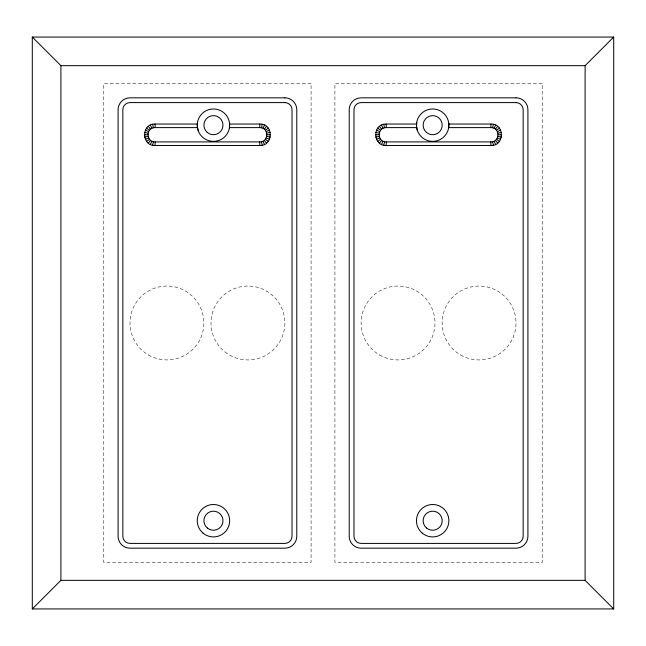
<?xml version="1.0" encoding="UTF-8"?>
<svg xmlns="http://www.w3.org/2000/svg" width="646" height="646" viewBox="0 0 646 646"><rect width="100%" height="100%" fill="white"/><g stroke="black" fill="none" stroke-linecap="round" stroke-linejoin="round"><path stroke-width="0.48" stroke-dasharray="3.23 2.42" d="M311.089 83.528L103.78 83.528L103.78 562.472L311.089 562.472L311.089 83.528M542.22 83.528L334.911 83.528L334.911 562.472L542.22 562.472L542.22 83.528M148.459 354.985A36.935 36.935 0 0 0 203.861 323A36.935 36.935 0 0 0 148.459 291.015A36.935 36.935 0 0 0 148.459 354.985M225.05 351.981A36.935 36.935 0 0 0 284.49 328.338A36.935 36.935 0 0 0 234.288 288.681A36.935 36.935 0 0 0 225.05 351.981M379.59 354.985A36.935 36.935 0 0 0 434.992 323A36.935 36.935 0 0 0 379.59 291.015A36.935 36.935 0 0 0 379.59 354.985M460.606 354.985A36.935 36.935 0 0 0 516.009 323A36.935 36.935 0 0 0 460.606 291.015A36.935 36.935 0 0 0 460.606 354.985"/><path stroke-width="0.97" d="M197.498 122.344L197.313 126.568L198.225 130.702M229.411 127.989A16.207 16.207 0 0 0 207.923 109.941A16.207 16.207 0 0 0 203.03 137.574A16.207 16.207 0 0 0 229.411 127.989L229.596 123.766M416.71 122.344L416.525 126.568L417.437 130.702M448.623 127.989A16.207 16.207 0 0 0 427.135 109.941A16.207 16.207 0 0 0 422.242 137.574A16.207 16.207 0 0 0 448.623 127.989L448.808 123.766M197.426 124.04L155.016 124.04C141.224 123.475 141.224 146.044 155.016 145.479L155.218 141.91L259.652 141.91C269.067 142.459 269.067 127.06 259.652 127.609L229.427 127.609M259.652 127.609L259.853 124.04C273.646 123.475 273.646 146.044 259.853 145.479L155.016 145.479M416.638 124.04L386.147 124.04C372.354 123.475 372.354 146.044 386.147 145.479L386.348 141.91L490.782 141.91C500.198 142.459 500.198 127.06 490.782 127.609L448.639 127.609M490.782 127.609L490.984 124.04C504.776 123.475 504.776 146.044 490.984 145.479L386.147 145.479M155.218 141.91C145.802 142.459 145.802 127.06 155.218 127.609L197.539 127.609M386.348 141.91C376.933 142.459 376.933 127.06 386.348 127.609L416.759 127.609M152.626 145.213L153.425 141.708M261.444 127.811L262.244 124.307M383.756 145.213L384.556 141.708M492.575 127.811L493.374 124.307M150.365 144.421L151.923 141.183M262.946 128.336L264.505 125.098M381.495 144.421L383.054 141.183M494.077 128.336L495.635 125.098M148.33 143.146L150.575 140.327M264.303 129.192L266.54 126.374M379.46 143.146L381.697 140.327M495.425 129.192L497.67 126.374M32.3 608.936L60.894 580.342L585.106 580.342L613.7 608.936L613.7 37.064L32.3 37.064L32.3 608.936L613.7 608.936M32.3 37.064L60.894 65.658L585.106 65.658L613.7 37.064M146.634 141.442L149.444 139.205M265.425 130.314L268.235 128.078M377.765 141.442L380.575 139.205M496.556 130.314L499.366 128.078M145.35 139.415L148.596 137.848M266.273 131.671L269.519 130.104M376.481 139.415L379.727 137.848M497.404 131.671L500.65 130.104M144.559 137.146L148.063 136.346M266.806 133.173L270.311 132.373M375.689 137.146L379.194 136.346M497.937 133.173L501.441 132.373M229.58 124.04L259.853 124.04M448.8 124.04L490.984 124.04M144.292 134.764L147.886 134.764M266.984 134.764L270.577 134.764M375.423 134.764L379.016 134.764M498.114 134.764L501.708 134.764M497.937 136.346L501.441 137.146M375.689 132.373L379.194 133.173M266.806 136.346L270.311 137.146M144.559 132.373L148.063 133.173M497.404 137.848L500.65 139.415M376.481 130.104L379.727 131.671M266.273 137.848L269.519 139.415M145.35 130.104L148.596 131.671M496.556 139.205L499.366 141.442M377.765 128.078L380.575 130.314M265.425 139.205L268.235 141.442M146.634 128.078L149.444 130.314M495.425 140.327L497.67 143.146M379.46 126.374L381.697 129.192M264.303 140.327L266.54 143.146M148.33 126.374L150.575 129.192M494.077 141.183L495.635 144.421M381.495 125.098L383.054 128.336M262.946 141.183L264.505 144.421M150.365 125.098L151.923 128.336M492.575 141.708L493.374 145.213M383.756 124.307L384.556 127.811M261.444 141.708L262.244 145.213M152.626 124.307L153.425 127.811M490.782 141.91L490.984 145.479M386.147 124.04L386.348 127.609M259.652 141.91L259.853 145.479M155.016 124.04L155.218 127.609M585.106 65.658L585.106 580.342M60.894 65.658L60.894 580.342M284.878 97.829L129.991 97.829A11.911 11.911 0 0 0 118.081 109.739L118.081 536.261A11.911 11.911 0 0 0 129.991 548.171L284.878 548.171A11.911 11.911 0 0 0 296.789 536.261L296.789 109.739A11.911 11.911 0 0 0 284.878 97.829M516.009 97.829L361.122 97.829A11.911 11.911 0 0 0 349.211 109.739L349.211 536.261A11.911 11.911 0 0 0 361.122 548.171L516.009 548.171A11.911 11.911 0 0 0 527.919 536.261L527.919 109.739A11.911 11.911 0 0 0 516.009 97.829M284.878 102.593L129.991 102.593A7.146 7.146 0 0 0 122.845 109.739L122.845 536.261A7.146 7.146 0 0 0 129.991 543.407L284.878 543.407A7.146 7.146 0 0 0 292.024 536.261L292.024 109.739A7.146 7.146 0 0 0 284.878 102.593M516.009 102.593L361.122 102.593A7.146 7.146 0 0 0 353.976 109.739L353.976 536.261A7.146 7.146 0 0 0 361.122 543.407L516.009 543.407A7.146 7.146 0 0 0 523.155 536.261L523.155 109.739A7.146 7.146 0 0 0 516.009 102.593M422.242 533.12A16.207 16.207 0 0 0 448.623 523.535A16.207 16.207 0 0 0 427.135 505.479A16.207 16.207 0 0 0 422.242 533.12M203.03 533.12A16.207 16.207 0 0 0 229.411 523.535A16.207 16.207 0 0 0 207.923 505.479A16.207 16.207 0 0 0 203.03 533.12M207.318 132.462A9.529 9.529 0 0 0 222.838 126.826A9.529 9.529 0 0 0 210.2 116.207A9.529 9.529 0 0 0 207.318 132.462M207.318 528.008A9.529 9.529 0 0 0 222.838 522.372A9.529 9.529 0 0 0 210.2 511.753A9.529 9.529 0 0 0 207.318 528.008M426.538 132.462A9.529 9.529 0 0 0 442.058 126.826A9.529 9.529 0 0 0 429.412 116.207A9.529 9.529 0 0 0 426.538 132.462M426.538 528.008A9.529 9.529 0 0 0 442.058 522.372A9.529 9.529 0 0 0 429.412 511.753A9.529 9.529 0 0 0 426.538 528.008"/></g></svg>
